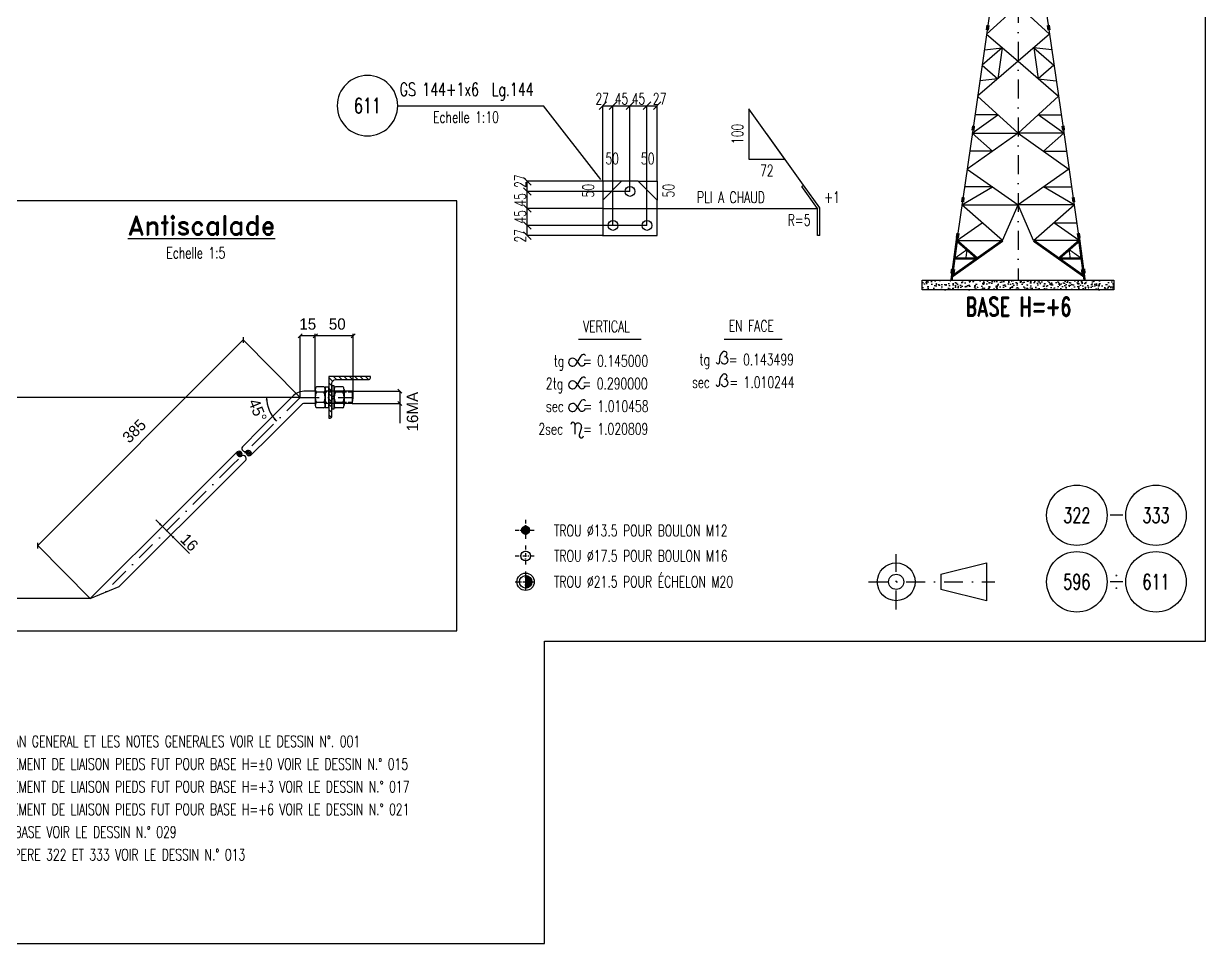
# Model space of a CAD drawing. Extents: x 45791 to 57956, y -56371 to -47761.
# Drawn here: x 53262 to 57956, y -56371 to -52719 of the extents above; entities that cross this region are included whole.
import ezdxf
from ezdxf.enums import TextEntityAlignment as Align

# ---------------------------------------------------------------- set-up
doc = ezdxf.new("R2010")
doc.units = 0
doc.header["$LTSCALE"] = 150
doc.header["$MEASUREMENT"] = 0
doc.linetypes.add('DASHDOT', pattern=[1, 0.5, -0.25, 0, -0.25])
doc.linetypes.add('DASHED', pattern=[0.75, 0.5, -0.25])
doc.layers.get('0').update_dxf_attribs({"linetype": 'CONTINUOUS'})
for name, color, linetype in [('BOLLINI_1', 7, 'CONTINUOUS'), ('FORI', 2, 'CONTINUOUS'), ('LINEA-MEDIA', 7, 'CONTINUOUS'), ('LINEA-SOTTILE', 2, 'CONTINUOUS'), ('LINEE_PIASTRA', 2, 'CONTINUOUS'), ('LINEE_PIASTRE', 2, 'CONTINUOUS'), ('LM', 7, 'CONTINUOUS'), ('LS', 7, 'CONTINUOUS'), ('MZ', 6, 'DASHDOT'), ('PIASTRE', 5, 'CONTINUOUS'), ('PIEGA', 6, 'CONTINUOUS'), ('PIEGA_C_3575_50', 2, 'CONTINUOUS'), ('SEZIONI', 2, 'CONTINUOUS')]:
    doc.layers.add(name, color=color, linetype=linetype)
doc.styles.add('PIEGATI', font='ROMANS8.shx', dxfattribs={"width": 0.7})
doc.styles.add('QUOTE', font='ROMANS8.SHX', dxfattribs={"width": 0.7})
doc.styles.add('RD', font='ROMAND8.SHX', dxfattribs={"width": 0.7})
doc.styles.add('RQL', font='ROMANS8.SHX', dxfattribs={"width": 0.7})
doc.styles.add('RS', font='ROMANS8.shx', dxfattribs={"width": 0.7})
doc.styles.get("Standard").update_dxf_attribs({"font": 'ROMANS8.SHX', "width": 0.7})
doc.styles.add('TESTO2', font='T8XT')
doc.dimstyles.new('TRATTO', dxfattribs={"dimscale": 0, "dimtxt": 45, "dimasz": 30, "dimexe": 0, "dimexo": 0, "dimgap": 5, "dimtad": 1, "dimrnd": 0.5, "dimdsep": 46, "dimtxsty": 'RS', "dimblk1": 'OBLIQUE', "dimblk2": 'OBLIQUE', "dimsah": 1, "dimcen": 0.09, "dimclrd": 2, "dimclre": 2, "dimclrt": 7, "dimadec": 0, "dimazin": 0, "dimtfac": 1, "dimtix": 1, "dimtmove": 2, "dimatfit": 3, "dimfxl": 1, "dimtolj": 1, "dimtzin": 0, "dimarcsym": 0})

# ---------------------------------------------------------------- blocks, each defined once
blk = doc.blocks.new('xxx')
blk.add_circle((0, 0), 8)
at = {"color": 3, "style": 'RQL', "width": 0.7}
blk.add_attdef('POS', text='', height=4, dxfattribs=at).set_placement((0, 0), align=Align.MIDDLE)
at = {"color": 3, "style": 'RQL', "width": 0.7, "flags": 1}
blk.add_attdef('POS1', (-0.39, -5.42), '', height=2, dxfattribs=at)
at = {"style": 'RQL', "width": 0.7, "flags": 1}
blk.add_attdef('TIPO', (-0.39, -8.66), '', height=2, dxfattribs=at)
blk = doc.blocks.new('12')
at = {"color": 0}
for p, q in [((-1, 0.06), (-0.06, 1)), ((-1, 0.01), (-0.01, 1)), ((-1, -0.03), (0.03, 1)), ((-1, -0.07), (0.07, 1)), ((0.09, -1), (-1, 0.09)), ((0.05, -1), (-1, 0.05)), ((0, -1), (-1, 0)), ((-0.99, 0.16), (-0.16, 0.99)), ((-0.99, 0.11), (-0.11, 0.99)), ((-0.99, -0.11), (0.11, 0.99)), ((-0.99, -0.15), (0.15, 0.99)), ((0.17, -0.99), (-0.99, 0.17)), ((0.13, -0.99), (-0.99, 0.13)), ((-0.98, 0.22), (-0.22, 0.98)), ((-0.98, -0.19), (0.19, 0.98)), ((0.21, -0.98), (-0.98, 0.21)), ((-0.97, -0.23), (0.23, 0.97)), ((0.24, -0.97), (-0.97, 0.24)), ((-0.96, 0.28), (-0.28, 0.96)), ((-0.96, -0.27), (0.27, 0.96)), ((0.28, -0.96), (-0.96, 0.28)), ((-0.95, -0.3), (0.3, 0.95)), ((0.31, -0.95), (-0.95, 0.31)), ((-0.94, 0.34), (-0.34, 0.94)), ((-0.94, -0.33), (0.33, 0.94)), ((0.35, -0.94), (-0.94, 0.35)), ((-0.93, -0.37), (0.37, 0.93)), ((0.38, -0.93), (-0.93, 0.38)), ((-0.92, -0.4), (0.4, 0.92)), ((-0.91, 0.42), (-0.42, 0.91)), ((0.41, -0.91), (-0.91, 0.41)), ((-0.9, -0.43), (0.43, 0.9)), ((0.44, -0.9), (-0.9, 0.44)), ((-0.89, -0.46), (0.46, 0.89)), ((0.47, -0.88), (-0.88, 0.47)), ((-0.87, -0.49), (0.49, 0.87)), ((0.5, -0.87), (-0.87, 0.5)), ((-0.86, 0.52), (-0.52, 0.86)), ((-0.86, -0.52), (0.52, 0.86)), ((0.53, -0.85), (-0.85, 0.53)), ((-0.84, -0.54), (0.54, 0.84)), ((0.55, -0.83), (-0.83, 0.55)), ((-0.82, -0.57), (0.57, 0.82)), ((0.58, -0.81), (-0.81, 0.58)), ((-0.8, -0.6), (0.6, 0.8)), ((0.61, -0.79), (-0.79, 0.61)), ((-0.78, -0.62), (0.62, 0.78)), ((0.63, -0.78), (-0.78, 0.63)), ((-0.76, -0.65), (0.65, 0.76)), ((0.66, -0.75), (-0.75, 0.66)), ((-0.74, -0.67), (0.67, 0.74)), ((0.68, -0.73), (-0.73, 0.68)), ((-0.72, -0.69), (0.69, 0.72)), ((0.7, -0.71), (-0.71, 0.7)), ((-0.7, -0.72), (0.72, 0.7)), ((0.73, -0.69), (-0.69, 0.73)), ((0.75, -0.67), (-0.67, 0.75)), ((-0.67, -0.74), (0.74, 0.67)), ((-0.65, -0.76), (0.76, 0.65)), ((0.77, -0.64), (-0.64, 0.77)), ((-0.63, -0.78), (0.78, 0.63)), ((0.79, -0.62), (-0.62, 0.79)), ((-0.6, -0.8), (0.8, 0.6)), ((0.81, -0.59), (-0.59, 0.81)), ((-0.57, -0.82), (0.82, 0.57)), ((0.83, -0.56), (-0.56, 0.83)), ((-0.55, -0.84), (0.84, 0.55)), ((0.84, -0.54), (-0.54, 0.84)), ((-0.52, -0.85), (0.85, 0.52)), ((0.86, -0.51), (-0.51, 0.86)), ((-0.49, -0.87), (0.87, 0.49)), ((0.88, -0.48), (-0.48, 0.88)), ((-0.46, -0.89), (0.89, 0.46)), ((0.89, -0.45), (-0.45, 0.89)), ((-0.43, -0.9), (0.9, 0.43)), ((0.91, -0.42), (-0.42, 0.91)), ((-0.4, -0.92), (0.92, 0.4)), ((0.92, -0.39), (-0.39, 0.92)), ((-0.37, -0.93), (0.93, 0.37)), ((0.93, -0.36), (-0.36, 0.93)), ((-0.34, -0.94), (0.94, 0.34)), ((0.95, -0.33), (-0.33, 0.95)), ((-0.3, -0.95), (0.95, 0.3)), ((0.96, -0.29), (-0.29, 0.96)), ((-0.27, -0.96), (0.96, 0.27)), ((0.97, -0.26), (-0.26, 0.97)), ((-0.23, -0.97), (0.97, 0.23)), ((0.98, -0.22), (-0.22, 0.98)), ((-0.2, -0.98), (0.98, 0.2)), ((0.98, -0.18), (-0.18, 0.98)), ((-0.16, -0.99), (0.99, 0.16)), ((0.99, -0.14), (-0.14, 0.99)), ((-0.12, -0.99), (0.99, 0.12)), ((0.99, -0.1), (-0.1, 0.99)), ((-0.08, -1), (1, 0.08)), ((1, -0.06), (-0.06, 1)), ((-0.04, -1), (1, 0.04)), ((1, -0.02), (-0.02, 1)), ((1, 0.02), (0.02, 1)), ((1, 0.07), (0.07, 1)), ((0.99, 0.12), (0.12, 0.99)), ((0.98, 0.17), (0.17, 0.98)), ((0.97, 0.23), (0.23, 0.97)), ((0.96, 0.29), (0.29, 0.96)), ((0.93, 0.36), (0.36, 0.93)), ((0.9, 0.44), (0.44, 0.9)), ((0.84, 0.55), (0.55, 0.84)), ((-0.04, -1), (-1, -0.04)), ((-0.09, -1), (-1, -0.09)), ((-0.14, -0.99), (-0.99, -0.14)), ((-0.2, -0.98), (-0.98, -0.2)), ((-0.25, -0.97), (-0.97, -0.25)), ((-0.32, -0.95), (-0.95, -0.32)), ((-0.39, -0.92), (-0.92, -0.39)), ((-0.48, -0.88), (-0.88, -0.48)), ((-0.6, -0.8), (-0.8, -0.6)), ((0.01, -1), (1, -0.01)), ((0.05, -1), (1, -0.05)), ((0.1, -0.99), (0.99, -0.1)), ((0.15, -0.99), (0.99, -0.15)), ((0.21, -0.98), (0.98, -0.21)), ((0.27, -0.96), (0.96, -0.27)), ((0.33, -0.94), (0.94, -0.33)), ((0.41, -0.91), (0.91, -0.41)), ((0.5, -0.87), (0.87, -0.5)), ((0.66, -0.75), (0.75, -0.66))]:
    blk.add_line(p, q, dxfattribs=at)
blk.add_circle((0, 0), 1)
blk = doc.blocks.new('16')
blk.add_circle((0, 0), 1)
blk = doc.blocks.new('20')
at = {"color": 0}
for p, q in [((0, 0.98), (0.02, 1)), ((0, 0.94), (0.06, 1)), ((1, -0.01), (0, 0.99)), ((0, 0.89), (0.1, 0.99)), ((0, 0.85), (0.14, 0.99)), ((0, 0.8), (0.18, 0.98)), ((0, 0.76), (0.22, 0.98)), ((0, 0.71), (0.25, 0.97)), ((0, 0.67), (0.29, 0.96)), ((1, -0.05), (0, 0.95)), ((0, 0.62), (0.32, 0.95)), ((0, 0.58), (0.36, 0.93)), ((0, 0.53), (0.39, 0.92)), ((0, 0.49), (0.42, 0.91)), ((1, -0.09), (0, 0.9)), ((0, 0.44), (0.45, 0.89)), ((0, 0.4), (0.48, 0.88)), ((0.99, -0.13), (0, 0.86)), ((0, 0.35), (0.51, 0.86)), ((0, 0.31), (0.54, 0.84)), ((0, 0.26), (0.56, 0.83)), ((0.99, -0.17), (0, 0.81)), ((0, 0.22), (0.59, 0.81)), ((0, 0.17), (0.61, 0.79)), ((0.98, -0.21), (0, 0.77)), ((0, 0.13), (0.64, 0.77)), ((0, 0.08), (0.66, 0.75)), ((0, 0.04), (0.69, 0.73)), ((0.97, -0.25), (0, 0.72)), ((0, -0.01), (0.71, 0.7)), ((0.96, -0.28), (0, 0.68)), ((0, -0.05), (0.73, 0.68)), ((0, -0.1), (0.75, 0.66)), ((0.95, -0.32), (0, 0.63)), ((0, -0.14), (0.77, 0.63)), ((0, -0.19), (0.79, 0.61)), ((0.94, -0.35), (0, 0.59)), ((0, -0.23), (0.81, 0.58)), ((0, -0.28), (0.83, 0.56)), ((0.92, -0.38), (0, 0.54)), ((0, -0.32), (0.85, 0.53)), ((0.91, -0.41), (0, 0.5)), ((0, -0.36), (0.87, 0.5)), ((0, -0.41), (0.88, 0.47)), ((0.9, -0.44), (0, 0.45)), ((0, -0.45), (0.9, 0.44)), ((0.88, -0.47), (0, 0.41)), ((0, -0.5), (0.91, 0.41)), ((0, -0.54), (0.92, 0.38)), ((0.87, -0.5), (0, 0.36)), ((0, -0.59), (0.94, 0.35)), ((0.85, -0.53), (0, 0.32)), ((0, -0.63), (0.95, 0.31)), ((0, -0.68), (0.96, 0.28)), ((0.83, -0.56), (0, 0.27)), ((0, -0.72), (0.97, 0.25)), ((0.81, -0.58), (0, 0.23)), ((0, -0.77), (0.98, 0.21)), ((0.79, -0.61), (0, 0.18)), ((0, -0.81), (0.99, 0.17)), ((0.77, -0.63), (0, 0.14)), ((0, -0.86), (0.99, 0.13)), ((0.75, -0.66), (0, 0.09)), ((0, -0.9), (1, 0.09)), ((0.73, -0.68), (0, 0.05)), ((0, -0.95), (1, 0.05)), ((0.71, -0.7), (0, 0.01)), ((0, -0.99), (1, 0.01)), ((1, 0.04), (0.04, 1)), ((1, 0.09), (0.09, 1)), ((0.99, 0.14), (0.14, 0.99)), ((0.98, 0.19), (0.19, 0.98)), ((0.97, 0.25), (0.25, 0.97)), ((0.95, 0.31), (0.31, 0.95)), ((0.92, 0.38), (0.38, 0.92)), ((0.88, 0.47), (0.47, 0.88)), ((0.81, 0.59), (0.59, 0.81)), ((0.69, -0.73), (0, -0.04)), ((0.66, -0.75), (0, -0.08)), ((0.64, -0.77), (0, -0.13)), ((0.61, -0.79), (0, -0.17)), ((0.59, -0.81), (0, -0.22)), ((0.56, -0.83), (0, -0.26)), ((0.54, -0.84), (0, -0.31)), ((0.51, -0.86), (0, -0.35)), ((0.48, -0.88), (0, -0.4)), ((0.45, -0.89), (0, -0.44)), ((0.42, -0.91), (0, -0.49)), ((0.39, -0.92), (0, -0.53)), ((0.36, -0.93), (0, -0.58)), ((0.32, -0.95), (0, -0.62)), ((0.29, -0.96), (0, -0.67)), ((0.25, -0.97), (0, -0.71)), ((0.22, -0.98), (0, -0.76)), ((0.18, -0.98), (0, -0.8)), ((0.14, -0.99), (0, -0.85)), ((0.1, -0.99), (0, -0.89)), ((0.04, -1), (1, -0.04)), ((0.09, -1), (1, -0.09)), ((0.14, -0.99), (0.99, -0.14)), ((0.19, -0.98), (0.98, -0.19)), ((0.25, -0.97), (0.97, -0.25)), ((0.31, -0.95), (0.95, -0.31)), ((0.38, -0.92), (0.92, -0.38)), ((0.47, -0.88), (0.88, -0.47)), ((0.59, -0.81), (0.81, -0.59))]:
    blk.add_line(p, q, dxfattribs=at)
blk.add_line((0, 1), (0, -1))
blk.add_circle((0, 0), 1)
blk = doc.blocks.new('MRKR_98')
blk.add_point((0, 0))
at = {"color": 7, "style": 'QUOTE', "width": 0.5, "flags": 1}
for tag, p in [('TI', (3.7, 6.8)), ('NFORI', (3.7, 5.3)), ('AUX2', (3.7, 4.9)), ('FAM', (3.7, 4.5)), ('AUX1', (3.7, 4.2)), ('COMMESSA', (3.7, 3.8)), ('SPESSORE', (3.7, 2.5)), ('SV', (3.7, 1.8)), ('QUA', (3.7, 1.1)), ('DI_S', (3.7, 6.4)), ('D_S', (3.7, 6)), ('E_S', (3.7, 5.7)), ('MD', (3.7, 3.5)), ('MP', (3.7, 3.2)), ('LARGHEZZA', (3.7, 2.8)), ('NP', (3.7, 2.1)), ('PESO', (3.7, 1.4)), ('LUN', (3.7, 0.8)), ('PROF', (3.7, 0.4)), ('POS', (3.7, 0.1))]:
    blk.add_attdef(tag, p, '', height=0.2, dxfattribs=at)
at = {"color": 7, "flags": 1}
for tag, p in [('LAV1', (5.3, 6.9)), ('LAV2', (5.3, 6.5)), ('LAV3', (5.3, 6.2)), ('LAV4', (5.3, 5.9)), ('LAV5', (5.3, 5.5)), ('LAV6', (5.3, 5.2)), ('LAV7', (5.3, 4.9)), ('LAV8', (5.3, 4.5)), ('LAV9', (5.3, 4.2)), ('LAV10', (5.3, 3.9))]:
    blk.add_attdef(tag, p, '', height=0.2, dxfattribs=at)
blk = doc.blocks.new('LPIEGA')
at = {"color": 0, "linetype": 'ByBlock'}
blk.add_line((0, 0), (1, 0), dxfattribs=at)
at = {"color": 0}
for tag, p in [('VUOTO3', (1, 13)), ('VUOTO2', (1, 11)), ('VUOTO1', (1, 9))]:
    blk.add_attdef(tag, p, '', height=1, dxfattribs=at)
at = {"color": 0, "flags": 1}
for tag, p in [('ANG_PIE', (1, 7)), ('INC_PIE', (1, 5)), ('CF', (1, 3)), ('RAGGIO', (1, 1))]:
    blk.add_attdef(tag, p, '', height=1, dxfattribs=at)
blk = doc.blocks.new('_OBLIQUE')
at = {"color": 0, "linetype": 'ByBlock'}
blk.add_line((-0.5, -0.5), (0.5, 0.5), dxfattribs=at)
blk = doc.blocks.new('*D112')
at = {"layer": 'LS', "color": 2, "lineweight": -2, "transparency": 16777216}
for p, q in [((55738.1, -53520.4), (55262.6, -53520.4)), ((55262.6, -53560.9), (55262.6, -53520.4)), ((55562.6, -53560.9), (55262.6, -53560.9))]:
    blk.add_line(p, q, dxfattribs=at)
at = {"layer": 'LS', "color": 2, "lineweight": -2, "transparency": 16777216, "xscale": 30, "yscale": 30, "zscale": 30}
for p, rotation in [((55262.6, -53520.4), 90), ((55262.6, -53560.9), 270)]:
    blk.add_blockref('_OBLIQUE', p, dxfattribs=dict(at, rotation=rotation))
at = {"layer": 'LS', "color": 7, "transparency": 16777216, "insert": (55235.1, -53561.8), "char_height": 45, "attachment_point": 5, "rotation": 90, "style": 'RS'}
blk.add_mtext('\\A1;27', dxfattribs=at)
blk = doc.blocks.new('*D111')
at = {"layer": 'LS', "color": 2, "lineweight": -2, "transparency": 16777216}
for p, q in [((55562.6, -53452.9), (55262.6, -53452.9)), ((55262.6, -53520.4), (55262.6, -53452.9)), ((55738.1, -53520.4), (55262.6, -53520.4))]:
    blk.add_line(p, q, dxfattribs=at)
at = {"layer": 'LS', "color": 2, "lineweight": -2, "transparency": 16777216, "xscale": 30, "yscale": 30, "zscale": 30}
for p, rotation in [((55262.6, -53452.9), 90), ((55262.6, -53520.4), 270)]:
    blk.add_blockref('_OBLIQUE', p, dxfattribs=dict(at, rotation=rotation))
at = {"layer": 'LS', "color": 7, "transparency": 16777216, "insert": (55235.1, -53486.6), "char_height": 45, "attachment_point": 5, "rotation": 90, "style": 'RS'}
blk.add_mtext('\\A1;45', dxfattribs=at)
blk = doc.blocks.new('*D110')
at = {"layer": 'LS', "color": 2, "lineweight": -2, "transparency": 16777216}
for p, q in [((55670.6, -53385.4), (55262.6, -53385.4)), ((55262.6, -53452.9), (55262.6, -53385.4)), ((55562.6, -53452.9), (55262.6, -53452.9))]:
    blk.add_line(p, q, dxfattribs=at)
at = {"layer": 'LS', "color": 2, "lineweight": -2, "transparency": 16777216, "xscale": 30, "yscale": 30, "zscale": 30}
for p, rotation in [((55262.6, -53385.4), 90), ((55262.6, -53452.9), 270)]:
    blk.add_blockref('_OBLIQUE', p, dxfattribs=dict(at, rotation=rotation))
at = {"layer": 'LS', "color": 7, "transparency": 16777216, "insert": (55235.1, -53419.1), "char_height": 45, "attachment_point": 5, "rotation": 90, "style": 'RS'}
blk.add_mtext('\\A1;45', dxfattribs=at)
blk = doc.blocks.new('*D109')
at = {"layer": 'LS', "color": 2, "lineweight": -2, "transparency": 16777216}
for p, q in [((55562.6, -53344.9), (55262.6, -53344.9)), ((55262.6, -53385.4), (55262.6, -53344.9)), ((55670.6, -53385.4), (55262.6, -53385.4))]:
    blk.add_line(p, q, dxfattribs=at)
at = {"layer": 'LS', "color": 2, "lineweight": -2, "transparency": 16777216, "xscale": 30, "yscale": 30, "zscale": 30}
for p, rotation in [((55262.6, -53344.9), 90), ((55262.6, -53385.4), 270)]:
    blk.add_blockref('_OBLIQUE', p, dxfattribs=dict(at, rotation=rotation))
at = {"layer": 'LS', "color": 7, "transparency": 16777216, "insert": (55235.1, -53344.6), "char_height": 45, "attachment_point": 5, "rotation": 90, "style": 'RS'}
blk.add_mtext('\\A1;27', dxfattribs=at)
blk = doc.blocks.new('*D108')
at = {"layer": 'LS', "color": 2, "lineweight": -2, "transparency": 16777216}
for p, q in [((55562.6, -53344.9), (55562.6, -53044.9)), ((55562.6, -53044.9), (55603.1, -53044.9)), ((55603.1, -53520.4), (55603.1, -53044.9))]:
    blk.add_line(p, q, dxfattribs=at)
at = {"layer": 'LS', "color": 2, "lineweight": -2, "transparency": 16777216, "xscale": 30, "yscale": 30, "zscale": 30, "rotation": 180}
blk.add_blockref('_OBLIQUE', (55562.6, -53044.9), dxfattribs=at)
at = {"layer": 'LS', "color": 2, "lineweight": -2, "transparency": 16777216, "xscale": 30, "yscale": 30, "zscale": 30}
blk.add_blockref('_OBLIQUE', (55603.1, -53044.9), dxfattribs=at)
at = {"layer": 'LS', "color": 7, "transparency": 16777216, "insert": (55560.2, -53017.4), "char_height": 45, "attachment_point": 5, "style": 'RS'}
blk.add_mtext('\\A1;27', dxfattribs=at)
blk = doc.blocks.new('*D107')
at = {"layer": 'LS', "color": 2, "lineweight": -2, "transparency": 16777216}
for p, q in [((55603.1, -53520.4), (55603.1, -53044.9)), ((55603.1, -53044.9), (55670.6, -53044.9)), ((55670.6, -53385.4), (55670.6, -53044.9))]:
    blk.add_line(p, q, dxfattribs=at)
at = {"layer": 'LS', "color": 2, "lineweight": -2, "transparency": 16777216, "xscale": 30, "yscale": 30, "zscale": 30, "rotation": 180}
blk.add_blockref('_OBLIQUE', (55603.1, -53044.9), dxfattribs=at)
at = {"layer": 'LS', "color": 2, "lineweight": -2, "transparency": 16777216, "xscale": 30, "yscale": 30, "zscale": 30}
blk.add_blockref('_OBLIQUE', (55670.6, -53044.9), dxfattribs=at)
at = {"layer": 'LS', "color": 7, "transparency": 16777216, "insert": (55636.8, -53017.4), "char_height": 45, "attachment_point": 5, "style": 'RS'}
blk.add_mtext('\\A1;45', dxfattribs=at)
blk = doc.blocks.new('*D106')
at = {"layer": 'LS', "color": 2, "lineweight": -2, "transparency": 16777216}
for p, q in [((55670.6, -53385.4), (55670.6, -53044.9)), ((55670.6, -53044.9), (55738.1, -53044.9)), ((55738.1, -53520.4), (55738.1, -53044.9))]:
    blk.add_line(p, q, dxfattribs=at)
at = {"layer": 'LS', "color": 2, "lineweight": -2, "transparency": 16777216, "xscale": 30, "yscale": 30, "zscale": 30, "rotation": 180}
blk.add_blockref('_OBLIQUE', (55670.6, -53044.9), dxfattribs=at)
at = {"layer": 'LS', "color": 2, "lineweight": -2, "transparency": 16777216, "xscale": 30, "yscale": 30, "zscale": 30}
blk.add_blockref('_OBLIQUE', (55738.1, -53044.9), dxfattribs=at)
at = {"layer": 'LS', "color": 7, "transparency": 16777216, "insert": (55704.3, -53017.4), "char_height": 45, "attachment_point": 5, "style": 'RS'}
blk.add_mtext('\\A1;45', dxfattribs=at)
blk = doc.blocks.new('*D105')
at = {"layer": 'LS', "color": 2, "lineweight": -2, "transparency": 16777216}
for p, q in [((55738.1, -53520.4), (55738.1, -53044.9)), ((55738.1, -53044.9), (55778.6, -53044.9)), ((55778.6, -53344.9), (55778.6, -53044.9))]:
    blk.add_line(p, q, dxfattribs=at)
at = {"layer": 'LS', "color": 2, "lineweight": -2, "transparency": 16777216, "xscale": 30, "yscale": 30, "zscale": 30, "rotation": 180}
blk.add_blockref('_OBLIQUE', (55738.1, -53044.9), dxfattribs=at)
at = {"layer": 'LS', "color": 2, "lineweight": -2, "transparency": 16777216, "xscale": 30, "yscale": 30, "zscale": 30}
blk.add_blockref('_OBLIQUE', (55778.6, -53044.9), dxfattribs=at)
at = {"layer": 'LS', "color": 7, "transparency": 16777216, "insert": (55788.5, -53017.4), "char_height": 45, "attachment_point": 5, "style": 'RS'}
blk.add_mtext('\\A1;27', dxfattribs=at)
blk = doc.blocks.new('*X16')
at = {"color": 0}
for p, q in [((26073.12, 12653.59), (26073.12, 12654.79)), ((26073.75, 12654.69), (26073.75, 12655.52)), ((26073.75, 12654.38), (26073.75, 12654.38)), ((26073.75, 12652.5), (26073.75, 12654.06)), ((26074.38, 12655.78), (26074.38, 12655.89)), ((26074.38, 12655.47), (26074.38, 12655.47)), ((26074.38, 12653.59), (26074.38, 12655.16)), ((26075, 12654.69), (26075, 12656.06)), ((26075, 12654.38), (26075, 12654.38)), ((26075, 12652.5), (26075, 12654.06)), ((26075.62, 12655.78), (26075.62, 12656.07)), ((26075.62, 12655.47), (26075.62, 12655.47)), ((26075.62, 12653.59), (26075.62, 12655.16)), ((26076.25, 12654.69), (26076.25, 12655.92)), ((26076.25, 12654.38), (26076.25, 12654.38)), ((26076.25, 12652.5), (26076.25, 12654.06)), ((26076.88, 12653.59), (26076.88, 12655.16)), ((26073.12, 12653.28), (26073.12, 12653.28)), ((26073.12, 12652.24), (26073.12, 12652.97)), ((26073.75, 12652.19), (26073.75, 12652.19)), ((26073.75, 12645.94), (26073.75, 12646.98)), ((26073.75, 12645.63), (26073.75, 12645.63)), ((26073.75, 12644.58), (26073.75, 12645.31)), ((26074.38, 12653.28), (26074.38, 12653.28)), ((26074.38, 12651.76), (26074.38, 12652.97)), ((26074.38, 12647.03), (26074.38, 12647.75)), ((26074.38, 12646.72), (26074.38, 12646.72)), ((26074.38, 12644.84), (26074.38, 12646.41)), ((26074.38, 12644.53), (26074.38, 12644.53)), ((26074.38, 12644.16), (26074.38, 12644.22)), ((26075, 12652.19), (26075, 12652.19)), ((26075, 12651.79), (26075, 12651.88)), ((26075, 12648.13), (26075, 12648.14)), ((26075, 12647.81), (26075, 12647.81)), ((26075, 12645.94), (26075, 12647.5)), ((26075, 12645.63), (26075, 12645.63)), ((26075, 12644.02), (26075, 12645.31)), ((26075.62, 12653.28), (26075.62, 12653.28)), ((26075.62, 12651.99), (26075.62, 12652.97)), ((26075.62, 12647.03), (26075.62, 12648.31)), ((26075.62, 12646.72), (26075.62, 12646.72)), ((26075.62, 12644.84), (26075.62, 12646.41)), ((26075.62, 12644.53), (26075.62, 12644.53)), ((26075.62, 12644.05), (26075.62, 12644.22)), ((26076.25, 12648.13), (26076.25, 12648.33)), ((26076.25, 12647.81), (26076.25, 12647.81)), ((26076.25, 12645.94), (26076.25, 12647.5)), ((26076.25, 12645.63), (26076.25, 12645.63)), ((26076.25, 12644.23), (26076.25, 12645.31)), ((26076.88, 12653.28), (26076.88, 12653.28)), ((26076.88, 12647.03), (26076.88, 12648.19)), ((26076.88, 12646.72), (26076.88, 12646.72)), ((26076.88, 12644.84), (26076.88, 12646.41)), ((26077.5, 12645.94), (26077.5, 12647.5)), ((26077.5, 12645.63), (26077.5, 12645.63))]:
    blk.add_line(p, q, dxfattribs=at)
blk = doc.blocks.new('*D113')
at = {"layer": 'LS', "color": 2, "lineweight": -2, "transparency": 16777216}
for p, q in [((54215.6, -54203.1), (53149, -54203.1)), ((53149, -54203.1), (53149, -55001.8)), ((53526.3, -55001.8), (53149, -55001.8))]:
    blk.add_line(p, q, dxfattribs=at)
at = {"layer": 'LS', "color": 2, "lineweight": -2, "transparency": 16777216, "xscale": 30, "yscale": 30, "zscale": 30}
for p, rotation in [((53149, -54203.1), 90), ((53149, -55001.8), 270)]:
    blk.add_blockref('_OBLIQUE', p, dxfattribs=dict(at, rotation=rotation))
at = {"layer": 'LS', "color": 7, "transparency": 16777216, "insert": (53121.5, -54602.4), "char_height": 45, "attachment_point": 5, "rotation": 90, "style": 'RS'}
blk.add_mtext('\\A1;272', dxfattribs=at)

msp = doc.modelspace()

# ---------------------------------------------------------------- hatches: boundary and pattern name
at = {"layer": 'LS'}
h = msp.add_hatch(dxfattribs=at)
h.set_pattern_fill('AR-CONC', color=3, scale=5.332579, style=0)
h.set_pattern_definition([(50, (40194.193, -57108.488), (38.248466, -3.34631), [3.999434, -43.99378]), (355, (40194.193, -57108.488), (-7.399025, 40.11124), [3.19955, -35.19502]), (100.4514, (40197.38, -57108.767), (30.84947, 36.76491), [3.399, -37.38896]), (46.1842, (40194.193, -57097.823), (56.91147, -8.82643), [5.99915, -65.99067]), (96.6356, (40198.936, -57098.56), (49.84163, 51.9456), [5.0985, -56.08343]), (351.1842, (40194.19, -57097.82), (49.84159, 51.94564), [4.79932, -52.79253]), (21, (40199.525, -57100.49), (31.83054, -21.46997), [3.999434, -43.99378]), (326, (40199.525, -57100.49), (12.97498, 38.6692), [3.19955, -35.19502]), (71.4514, (40202.178, -57102.28), (44.80554, 17.19919), [3.399, -37.38896]), (37.5, (40194.193, -57108.488), (0.648434, 17.751828), [0, -34.768416, 0, -35.72828, 0, -35.328336]), (7.5, (40194.193, -57108.488), (14.028391, 21.032316), [0, -20.370452, 0, -33.968529, 0, -13.464762]), (327.5, (40182.301, -57108.488), (28.466504, -1.202756), [0, -13.331448, 0, -41.594117, 0, -55.192194]), (317.5, (40176.969, -57108.488), (31.098864, 5.338177), [0, -17.330882, 0, -27.62276, 0, -39.194456])])
h.paths.add_polyline_path([(56831.313, -53737.091), (56831.313, -53775.96), (57592.828, -53775.96), (57592.828, -53737.091)])
h = msp.add_hatch(dxfattribs=at)
h.set_pattern_fill('_U', color=6, scale=15, angle=-45, style=0, pattern_type=0)
h.set_pattern_definition([(315, (38540.397, -20582.594), (10.606602, 10.606602), [])])
edge = h.paths.add_edge_path()
edge.add_line((54474.85, -54120.561), (54474.85, -54285.561))
edge.add_line((54474.85, -54285.561), (54479.35, -54285.561))
edge.add_arc((54479.35, -54278.061), 7.5, -90, 0)
edge.add_line((54486.85, -54278.061), (54486.85, -54147.561))
edge.add_arc((54501.85, -54147.561), 15, 90, 180, ccw=False)
edge.add_line((54501.85, -54132.561), (54632.35, -54132.561))
edge.add_arc((54632.35, -54125.061), 7.5, -90, 0)
edge.add_line((54639.85, -54125.061), (54639.85, -54120.561))
edge.add_line((54639.85, -54120.561), (54474.85, -54120.561))

# ---------------------------------------------------------------- linework, layer by layer
at = {"color": 6, "ltscale": 0.01}
for p, q in [((57157.561, -52272.431), (57033.284, -53133.402)), ((57266.581, -52272.431), (57390.858, -53133.402)), ((57087.073, -52760.759), (57212.071, -52647.542)), ((57337.068, -52760.759), (57212.071, -52647.542)), ((57088.483, -52725.364), (57085.9, -52743.262)), ((57095.99, -52726.447), (57093.406, -52744.346)), ((57328.152, -52726.447), (57330.735, -52744.346)), ((57335.658, -52725.364), (57338.241, -52743.262)), ((57087.073, -52760.759), (57212.071, -52868.645)), ((57337.068, -52760.759), (57212.071, -52868.645)), ((57149.572, -52814.702), (57069.284, -52883.999)), ((57078.178, -52822.379), (57149.572, -52814.702)), ((57149.572, -52814.702), (57131.783, -52937.942)), ((57345.963, -52822.379), (57274.569, -52814.702)), ((57274.569, -52814.702), (57354.858, -52883.999)), ((57274.569, -52814.702), (57292.359, -52937.942)), ((57212.071, -52868.645), (57051.494, -53007.239)), ((57069.284, -52883.999), (57131.783, -52937.942)), ((57212.071, -52868.645), (57372.647, -53007.239)), ((57354.858, -52883.999), (57292.359, -52937.942)), ((57131.783, -52937.942), (57060.389, -52945.619)), ((57292.359, -52937.942), (57363.752, -52945.619)), ((57051.494, -53007.239), (57212.071, -53154.071)), ((57372.647, -53007.239), (57212.071, -53154.071)), ((57030.3, -53154.071), (57131.783, -53080.655)), ((57131.783, -53080.655), (57040.897, -53080.655)), ((57393.841, -53154.071), (57292.359, -53080.655)), ((57292.359, -53080.655), (57383.244, -53080.655)), ((57030.877, -53124.453), (57028.293, -53142.351)), ((57030.877, -53124.453), (57028.293, -53142.351)), ((57030.877, -53124.453), (57028.293, -53142.351)), ((57038.383, -53125.536), (57035.799, -53143.434)), ((57038.383, -53125.536), (57035.799, -53143.434)), ((57038.383, -53125.536), (57035.799, -53143.434)), ((57385.758, -53125.536), (57388.342, -53143.434)), ((57385.758, -53125.536), (57388.342, -53143.434)), ((57385.758, -53125.536), (57388.342, -53143.434)), ((57390.858, -53133.402), (57452.412, -53559.839)), ((57393.264, -53124.453), (57395.848, -53142.351)), ((57393.264, -53124.453), (57395.848, -53142.351)), ((57393.264, -53124.453), (57395.848, -53142.351)), ((57212.071, -53154.071), (57009.774, -53296.271)), ((57030.3, -53154.071), (57212.071, -53154.071)), ((57030.3, -53154.071), (57110.922, -53225.171)), ((57030.3, -53154.071), (57212.071, -53154.071)), ((57030.3, -53154.071), (57212.071, -53154.071)), ((57393.841, -53154.071), (57212.071, -53154.071)), ((57212.071, -53154.071), (57414.367, -53296.271)), ((57393.841, -53154.071), (57212.071, -53154.071)), ((57393.841, -53154.071), (57212.071, -53154.071)), ((57393.841, -53154.071), (57313.219, -53225.171)), ((57110.922, -53225.171), (57020.037, -53225.171)), ((57313.219, -53225.171), (57404.104, -53225.171)), ((57009.774, -53296.271), (57212.071, -53438.471)), ((57414.367, -53296.271), (57212.071, -53438.471)), ((56989.248, -53438.471), (57110.922, -53367.371)), ((57110.922, -53367.371), (56999.511, -53367.371)), ((57434.893, -53438.471), (57313.219, -53367.371)), ((57313.219, -53367.371), (57424.63, -53367.371)), ((56989.848, -53408.69), (56987.265, -53426.588)), ((56997.355, -53409.774), (56994.771, -53427.672)), ((57426.786, -53409.774), (57429.37, -53427.672)), ((57434.293, -53408.69), (57436.876, -53426.588)), ((57150.493, -53580.671), (56989.248, -53438.471)), ((56989.248, -53438.471), (57212.071, -53438.471)), ((57150.493, -53580.671), (57212.071, -53438.471)), ((57434.893, -53438.471), (57212.071, -53438.471)), ((57273.648, -53580.671), (57212.071, -53438.471)), ((57273.648, -53580.671), (57434.893, -53438.471)), ((56968.722, -53580.671), (57069.871, -53509.571)), ((56968.722, -53580.671), (57069.871, -53509.571)), ((57455.419, -53580.671), (57354.271, -53509.571)), ((57354.271, -53509.571), (57445.156, -53509.571)), ((57455.419, -53580.671), (57354.271, -53509.571)), ((57354.271, -53509.571), (57445.156, -53509.571)), ((56969.323, -53550.89), (56966.739, -53568.788)), ((56976.829, -53551.974), (56974.245, -53569.872)), ((57447.312, -53551.974), (57449.896, -53569.872)), ((57454.819, -53550.89), (57457.402, -53568.788)), ((56968.722, -53580.671), (57150.493, -53580.671)), ((57455.419, -53580.671), (57273.648, -53580.671))]:
    msp.add_line(p, q, dxfattribs=at)
at = {"color": 2, "linetype": 'DASHED'}
for p, q in [((55637.567, -53344.899), (55562.567, -53344.899)), ((55562.567, -53344.899), (55562.567, -53419.899)), ((55703.567, -53344.899), (55778.567, -53344.899)), ((55778.567, -53344.899), (55778.567, -53419.899))]:
    msp.add_line(p, q, dxfattribs=at)
at = {"color": 2, "linetype": 'ByBlock'}
for p, q in [((54352.85, -53966.69), (54368.85, -53950.69)), ((54420.85, -53958.69), (54360.85, -53958.69)), ((54412.85, -53966.69), (54428.85, -53950.69)), ((54412.85, -53966.69), (54428.85, -53950.69)), ((54420.85, -54179.061), (54420.85, -53950.69)), ((54420.85, -54179.061), (54420.85, -53950.69)), ((54570.85, -53958.69), (54420.85, -53958.69)), ((54562.85, -53966.69), (54578.85, -53950.69)), ((54562.85, -53966.69), (54578.85, -53950.69)), ((54570.85, -54203.061), (54570.85, -53950.69)), ((54570.85, -54203.061), (54570.85, -53950.69)), ((54567.1, -54179.061), (54755.986, -54179.061)), ((54567.1, -54227.061), (54755.986, -54227.061)), ((53317.518, -54781.019), (53317.518, -54803.646))]:
    msp.add_line(p, q, dxfattribs=at)
at = {"color": 0}
for p, q in [((56906.005, -54905.642), (57086.333, -54860.642)), ((57086.333, -54860.642), (57086.333, -55010.642)), ((56906.005, -54905.642), (56906.005, -54965.642)), ((57086.333, -55010.642), (56906.005, -54965.642))]:
    msp.add_line(p, q, dxfattribs=at)
at = {"color": 6, "ltscale": 0.01}
msp.add_lwpolyline([(57033.284, -53133.402), (56971.729, -53559.839)], dxfattribs=at)
at = {"color": 0}
for radius in [75, 30]:
    msp.add_circle((56728.051, -54935.642), radius, dxfattribs=at)
at = {"layer": 'LINEA-MEDIA'}
for p, q in [((55466.143, -53972.409), (55714.782, -53972.409)), ((56044.676, -53972.409), (56274.898, -53972.409)), ((55455.394, -54053.869), (55470.285, -54073.566)), ((55456.384, -54071.424), (55476.382, -54037.653)), ((54455.05, -54161.061), (54425.65, -54161.061)), ((54530.05, -54161.061), (54500.65, -54161.061)), ((55455.394, -54143.999), (55470.285, -54163.696)), ((55456.384, -54161.554), (55476.382, -54127.782)), ((54330.07, -54199.899), (54204.337, -54325.632)), ((54420.85, -54179.061), (54374.737, -54179.061)), ((54420.85, -54171.561), (54420.85, -54234.561)), ((54420.85, -54179.061), (54420.85, -54227.061)), ((54420.85, -54179.061), (54420.85, -54227.061)), ((54455.05, -54182.061), (54425.65, -54182.061)), ((54459.85, -54171.561), (54459.85, -54234.561)), ((54533.448, -54179.061), (54459.85, -54179.061)), ((54495.85, -54171.561), (54495.85, -54234.561)), ((54530.05, -54182.061), (54500.65, -54182.061)), ((54534.85, -54171.561), (54534.85, -54234.561)), ((54566.85, -54179.061), (54534.85, -54179.061)), ((54566.85, -54179.061), (54566.85, -54227.061)), ((54364.012, -54233.84), (54238.278, -54359.573)), ((54420.85, -54227.061), (54377.277, -54227.061)), ((54455.05, -54224.061), (54425.65, -54224.061)), ((54455.05, -54245.061), (54425.65, -54245.061)), ((54533.448, -54227.061), (54459.85, -54227.061)), ((54530.05, -54224.061), (54500.65, -54224.061)), ((54530.05, -54245.061), (54500.65, -54245.061)), ((54566.85, -54227.061), (54534.85, -54227.061)), ((55455.394, -54233.753), (55470.285, -54253.449)), ((55456.384, -54251.307), (55476.382, -54217.536)), ((54204.337, -54325.632), (54130.946, -54399.023)), ((55451.231, -54309.805), (55451.231, -54349.172)), ((55477.629, -54322.756), (55468.58, -54351.818)), ((54238.278, -54359.573), (54164.887, -54432.965)), ((54110.783, -54419.186), (53875.215, -54654.755)), ((54110.681, -54487.17), (53642.149, -54953.754)), ((54144.724, -54453.128), (54110.681, -54487.17)), ((53875.215, -54654.755), (53526.267, -55001.754)), ((53526.267, -55001.754), (53642.149, -54953.754))]:
    msp.add_line(p, q, dxfattribs=at)
for centre, radius, start, end in [((56064.644, -54052.429), 38.997, 132.141042, 193.778634), ((56045.832, -54030.826), 10.37, 270, 135.157666), ((55442.808, -54063.385), 15.779, 37.08899, 329.368163), ((55480.408, -54065.914), 12.69, 217.08899, 345.851113), ((55485.511, -54043.058), 10.609, 36.935571, 149.368163), ((56020.185, -54062.907), 6.691, 179.906205, 10.244605), ((56045.832, -54055.715), 14.518, 200.722607, 90), ((56064.644, -54142.12), 38.997, 132.141042, 193.778634), ((56045.832, -54120.517), 10.37, 270, 135.157666), ((54434.734, -54171.561), 13.884, 130.865657, 229.134343), ((54445.966, -54171.561), 13.884, 310.865657, 49.134343), ((54509.734, -54171.561), 13.884, 130.865657, 229.134343), ((54520.966, -54171.561), 13.884, 310.865657, 49.134343), ((55442.808, -54153.514), 15.779, 37.08899, 329.368163), ((55480.408, -54156.043), 12.69, 217.08899, 345.851113), ((55485.511, -54133.187), 10.609, 36.935571, 149.368163), ((56020.185, -54152.598), 6.691, 179.906205, 10.244605), ((56045.832, -54145.406), 14.518, 200.722607, 90), ((54380.982, -54250.811), 72, 94.776031, 135), ((54469.187, -54203.061), 48.338, 154.249997, 205.750003), ((54411.512, -54203.061), 48.338, 334.249997, 25.750003), ((54544.187, -54203.061), 48.338, 154.249997, 205.750003), ((54486.512, -54203.061), 48.338, 334.249997, 25.750003), ((54496.85, -54203.061), 74, 341.075356, 18.924644), ((55485.511, -54222.941), 10.609, 36.935571, 149.368163), ((54380.982, -54250.811), 24, 98.277129, 135), ((54434.734, -54234.561), 13.884, 130.865657, 229.134343), ((54445.966, -54234.561), 13.884, 310.865657, 49.134343), ((54509.734, -54234.561), 13.884, 130.865657, 229.134343), ((54520.966, -54234.561), 13.884, 310.865657, 49.134343), ((55442.808, -54243.268), 15.779, 37.08899, 329.368163), ((55480.408, -54245.797), 12.69, 217.08899, 345.851113), ((55443.676, -54309.25), 7.555, 355.786368, 189.399767), ((55464.666, -54318.72), 13.577, 342.70498, 171.681716), ((55477.4, -54354.565), 9.238, 162.70498, 355.007087), ((54141.34, -54405.6), 12.3, 147.680383, 302.319617), ((54121.177, -54425.763), 12.3, 147.680383, 302.319617), ((54117.359, -54429.581), 12.3, 327.680383, 122.319617), ((54134.329, -54446.551), 12.3, 327.680383, 122.319617), ((54158.311, -54422.57), 12.3, 147.680383, 302.319617), ((54154.493, -54426.388), 12.3, 327.680383, 122.319617)]:
    msp.add_arc(centre, radius, start, end, dxfattribs=at)
at = {"layer": 'LINEA-SOTTILE', "linetype": 'DASHED', "ltscale": 0.2}
for p, q in [((54533.448, -54183.061), (54459.85, -54183.061)), ((54566.85, -54183.061), (54534.85, -54183.061)), ((54533.448, -54223.061), (54459.85, -54223.061)), ((54566.85, -54223.061), (54534.85, -54223.061))]:
    msp.add_line(p, q, dxfattribs=at)
at = {"layer": 'LINEE_PIASTRA'}
for p, q in [((55637.567, -53344.899), (55562.567, -53419.899)), ((55778.567, -53419.899), (55703.567, -53344.899))]:
    msp.add_line(p, q, dxfattribs=at)
at = {"layer": 'LINEE_PIASTRE'}
for p, q in [((55703.567, -53344.899), (55637.567, -53344.899)), ((55562.567, -53419.899), (55562.567, -53560.899)), ((55778.567, -53560.899), (55778.567, -53419.899)), ((55562.567, -53560.899), (55778.567, -53560.899))]:
    msp.add_line(p, q, dxfattribs=at)
at = {"layer": 'LS', "color": 6}
for p, q in [((54747.98, -53044.899), (55327.089, -53044.899)), ((55554.707, -53337.727), (55327.089, -53044.899)), ((56360.294, -53359.995), (56214.163, -53157.035)), ((55778.567, -53452.899), (56416.095, -53452.899)), ((54486.85, -54203.061), (54495.85, -54194.061)), ((54486.85, -54212.061), (54495.85, -54203.061))]:
    msp.add_line(p, q, dxfattribs=at)
at = {"layer": 'LS', "color": 2}
for p, q in [((54134.809, -53975.042), (53318.093, -54791.758)), ((54134.235, -53964.303), (54134.235, -53986.93)), ((54360.85, -54203.061), (54134.809, -53975.042)), ((54360.85, -54203.061), (54360.85, -53958.69)), ((54360.85, -54203.061), (54215.603, -54203.061)), ((54755.986, -54179.061), (54755.986, -54305.879)), ((53787.515, -54689.891), (53921.247, -54823.622)), ((53526.267, -55001.754), (53318.093, -54791.758))]:
    msp.add_line(p, q, dxfattribs=at)
at = {"layer": 'LS', "color": 2, "linetype": 'ByBlock'}
for p, q in [((54747.986, -54171.061), (54763.986, -54187.061)), ((54747.986, -54219.061), (54763.986, -54235.061))]:
    msp.add_line(p, q, dxfattribs=at)
at = {"layer": 'LS', "color": 0}
for p, q in [((57628.091, -54671.348), (57577.59, -54671.348)), ((57628.091, -54935.642), (57577.59, -54935.642))]:
    msp.add_line(p, q, dxfattribs=at)
at = {"layer": 'LS', "color": 8}
msp.add_lwpolyline([(45791.092, -47761.325), (45791.092, -56371.325), (55331.092, -56371.325), (55331.092, -55171.325), (57956.092, -55171.325), (57956.092, -47761.325), (45791.092, -47761.325)], close=True, dxfattribs=at)
at = {"layer": 'LS', "color": 6}
for points in [[(56142.163, -53057.035), (56142.163, -53257.035), (56286.163, -53257.035)], [(54459.85, -54243.561), (54474.85, -54243.561), (54474.85, -54162.561), (54459.85, -54162.561)], [(54486.85, -54248.461), (54495.85, -54248.461), (54495.85, -54157.661), (54486.85, -54157.661)]]:
    msp.add_lwpolyline(points, close=True, dxfattribs=at)
at = {"layer": 'LS', "color": 3}
for points in [[(53074.005, -55129.98), (54983.514, -55129.98), (54983.514, -53423.144), (53074.005, -53423.144)], [(56831.313, -53737.091), (57592.828, -53737.091), (57592.828, -53775.96), (56831.313, -53775.96)]]:
    msp.add_lwpolyline(points, close=True, dxfattribs=at)
for points, const_width in [([(56971.475, -53560.002), (56947.893, -53737.091)], 10), ([(57452.666, -53560.002), (57476.248, -53737.091)], 10), ([(56949.787, -53722.871), (57150.493, -53580.671)], 10), ([(56968.722, -53580.671), (57050.14, -53651.771)], 10), ([(57474.355, -53722.871), (57273.648, -53580.671)], 10), ([(57455.419, -53580.671), (57374.001, -53651.771)], 10), ([(57050.14, -53651.771), (56959.254, -53651.771)], 10), ([(56959.254, -53651.771), (57009.431, -53616.221)], 5), ([(57009.431, -53616.221), (57004.697, -53651.771)], 5), ([(57374.001, -53651.771), (57464.887, -53651.771)], 10), ([(57414.71, -53616.221), (57419.444, -53651.771)], 5), ([(57464.887, -53651.771), (57414.71, -53616.221)], 5), ([(56950.387, -53693.09), (56947.803, -53710.988)], 10), ([(56957.893, -53694.174), (56955.309, -53712.072)], 10), ([(57466.248, -53694.174), (57468.832, -53712.072)], 10), ([(57473.754, -53693.09), (57476.338, -53710.988)], 10)]:
    msp.add_lwpolyline(points, dxfattribs=dict(at, const_width=const_width))
at = {"layer": 'LS', "color": 6}
msp.add_lwpolyline([(54474.85, -54120.561), (54474.85, -54285.561), (54479.35, -54285.561, 0.41421356), (54486.85, -54278.061), (54486.85, -54147.561, -0.41421356), (54501.85, -54132.561), (54632.35, -54132.561, 0.41421356), (54639.85, -54125.061), (54639.85, -54120.561)], format="xyb", close=True, dxfattribs=at)
at = {"layer": 'LS', "color": 0, "const_width": 3.375}
for points in [[(57600.778, -54910.392, 1), (57604.903, -54910.392, 1)], [(57600.778, -54960.893, 1), (57604.903, -54960.893, 1)]]:
    msp.add_lwpolyline(points, format="xyb", close=True, dxfattribs=at)
at = {"layer": 'LS', "color": 0}
msp.add_circle((55256.092, -54935.642), 34.451, dxfattribs=at)
at = {"layer": 'LS', "color": 2}
msp.add_arc((54360.85, -54203.061), 133.346, 180, 225, dxfattribs=at)
for points in [[(54227.504, -54203.061), (54223.504, -54215.061), (54231.504, -54215.061)], [(54266.56, -54297.35), (54260.974, -54286.002), (54255.282, -54291.623)], [(53813.797, -54716.172), (53807.094, -54702.554), (53800.263, -54709.3)], [(53847.738, -54750.113), (53861.357, -54756.817), (53854.611, -54763.647)]]:
    msp.add_solid(points, dxfattribs=at)
at = {"layer": 'MZ'}
for p, q in [((57212.071, -51740.683), (57212.071, -53737.091)), ((54360.85, -54203.061), (54221.308, -54342.603)), ((54360.85, -54203.061), (54570.85, -54203.061)), ((54221.308, -54342.603), (54093.711, -54470.2)), ((54093.711, -54470.2), (53584.208, -54977.754)), ((56728.051, -55045.598), (56728.051, -54825.687)), ((56618.096, -54935.642), (57120.229, -54935.642))]:
    msp.add_line(p, q, dxfattribs=at)
at = {"layer": 'MZ', "ltscale": 0.2}
for p, q in [((55214.947, -54730.402), (55297.236, -54730.402)), ((55256.092, -54689.258), (55256.092, -54771.547)), ((55256.092, -54791.878), (55256.092, -54874.167)), ((55256.092, -54791.878), (55256.092, -54874.167)), ((55214.947, -54833.022), (55297.236, -54833.022)), ((55214.947, -54833.022), (55297.236, -54833.022)), ((55256.092, -54894.498), (55256.092, -54976.787)), ((55214.947, -54935.642), (55297.236, -54935.642))]:
    msp.add_line(p, q, dxfattribs=at)
at = {"layer": 'PIEGA'}
msp.add_line((55562.567, -53452.899), (55778.567, -53452.899), dxfattribs=at)
at = {"layer": 'PIEGA_C_3575_50', "color": 7}
for p, q in [((56352.99, -53365.253), (56360.294, -53359.995)), ((56416.095, -53452.899), (56352.99, -53365.253)), ((56425.095, -53449.996), (56360.294, -53359.995)), ((56416.095, -53560.899), (56416.095, -53452.899))]:
    msp.add_line(p, q, dxfattribs=at)
at = {"layer": 'PIEGA_C_3575_50', "color": 7, "const_width": 2.5}
msp.add_lwpolyline([(56414.845, -53452.899, 1), (56417.345, -53452.899, 1)], format="xyb", close=True, dxfattribs=at)
at = {"layer": 'SEZIONI', "color": 7}
for q in [(56425.095, -53449.996), (56416.095, -53560.899)]:
    msp.add_line((56425.095, -53560.899), q, dxfattribs=at)

# ---------------------------------------------------------------- block references
at = {"layer": 'BOLLINI_1'}
ref = msp.add_blockref('xxx', (54627.992, -53044.899), dxfattribs=dict(at, xscale=-14.99850000000172, yscale=14.99850000000172, zscale=14.99850000000172))
ref.add_attrib('POS', '611', dxfattribs={"layer": '0', "color": 3, "height": 59.994, "style": 'RQL', "width": 0.7}).set_placement((54627.992, -53044.899), align=Align.MIDDLE)
at = {"layer": 'BOLLINI_1', "xscale": 14.99850000000172, "yscale": 14.99850000000172, "zscale": 14.99850000000172}
for p, values in [((57445.668, -54671.348), {'POS': '322'}), ((57760.013, -54671.348), {'POS': '333'}), ((57445.668, -54935.642), {'POS': '596'}), ((57760.013, -54935.642), {'POS': '611'})]:
    msp.add_blockref('xxx', p, dxfattribs=at).add_auto_attribs(values)
at = {"layer": 'FORI', "xscale": 19.5, "yscale": 19.5, "zscale": 19.5, "rotation": 215.4162231993779}
for p in [(55670.567, -53385.399), (55603.067, -53520.399), (55738.067, -53520.399)]:
    msp.add_blockref('16', p, dxfattribs=at)
at = {"layer": 'LINEA-MEDIA', "xscale": 4.8, "yscale": 4.8, "zscale": 4.8, "rotation": 270}
msp.add_blockref('*X16', (-6582.393, 70735.28), dxfattribs=at)
at = {"layer": 'LM'}
for name, p, xscale, yscale, zscale, rotation in [('12', (55256.092, -54730.402), 15.59999999961197, 15.59999999961197, 15.59999999961197, 344.7569620653314), ('16', (55256.092, -54833.022), 19.50000000010234, 19.50000000010234, 19.50000000010234, 280.755082505952)]:
    msp.add_blockref(name, p, dxfattribs=dict(at, xscale=xscale, yscale=yscale, zscale=zscale, rotation=rotation))
at = {"layer": 'LM', "xscale": 24.67500000027937, "yscale": 24.67500000027937, "zscale": 24.67500000027937}
msp.add_blockref('20', (55256.092, -54935.642), dxfattribs=at)
at = {"layer": 'PIASTRE'}
ref = msp.add_blockref('MRKR_98', (55562.567, -53560.899), dxfattribs=dict(at, xscale=1.5, yscale=1.5, zscale=1.5))
ref.add_attrib('PROF', 'GS 144+1x6  Lg.144', (54755.873, -53006.322), dxfattribs={"layer": '0', "color": 2, "height": 52.5, "style": 'PIEGATI', "width": 0.7})
at = {"layer": 'PIEGA_C_3575_50', "color": 7}
ref = msp.add_blockref('LPIEGA', (55562.567, -53452.899), dxfattribs=dict(at, xscale=216, zscale=216))
ref.add_attrib('RAGGIO', 'R=5', (56297.162, -53521.425), dxfattribs={"layer": '0', "color": 7, "height": 45, "style": 'RS', "width": 0.7})
ref.add_attrib('CF', 'PLI A CHAUD', (55936.594, -53431.215), dxfattribs={"layer": '0', "color": 7, "height": 45, "style": 'RS', "width": 0.7})
ref.add_attrib('INC_PIE', '+1', (56442.262, -53430.691), dxfattribs={"layer": '0', "color": 7, "height": 45, "style": 'RS', "width": 0.7})

# ---------------------------------------------------------------- texts
at = {"color": 7, "linetype": 'ByBlock', "style": 'TESTO2'}
for s, p in [('15', (54390.85, -53911.786)), ('50', (54508.023, -53911.786))]:
    msp.add_text(s, height=45, dxfattribs=at).set_placement(p, align=Align.MIDDLE_CENTER)
for s, rotation, p in [('16MA', 90, (54806.534, -54259.816)), ('45%%D', 292.5, (54191.894, -54254.257)), ('385', 45, (53701.233, -54336.578)), ('16', 315, (53920.325, -54778.759))]:
    msp.add_text(s, height=45, rotation=rotation, dxfattribs=at).set_placement(p, align=Align.MIDDLE)
at = {"layer": 'LINEA-MEDIA', "style": 'RS', "width": 0.7}
for s, height, p in [('VERTICAL', 45.0005, (55484.187, -53943.907)), ('EN FACE', 45.0005, (56062.87, -53941.785)), ('tg   = 0.145000', 45.00053, (55367.646, -54080.885)), ('tg   = 0.143499', 45.00053, (55946.872, -54075.453)), ('2tg   = 0.290000', 45.00053, (55336.542, -54170.886)), ('sec   = 1.010244', 45.00053, (55917.002, -54165.454)), ('sec   = 1.010458', 45.00053, (55336.873, -54260.887)), ('2sec   = 1.020809', 45.00053, (55306.825, -54350.888))]:
    msp.add_text(s, height=height, dxfattribs=at).set_placement(p)
at = {"layer": 'LM', "linetype": 'ByBlock', "style": 'RS', "width": 0.7}
for s, p in [('TROU %%C13.5 POUR BOULON M12', (55368.801, -54754.823)), ('TROU %%C17.5 POUR BOULON M16', (55368.83, -54855.16)), ('TROU %%C21.5 POUR ÉCHELON M20', (55368.81, -54957.78))]:
    msp.add_text(s, height=45, dxfattribs=at).set_placement(p)
at = {"layer": 'LM', "style": 'RS', "width": 0.7}
for s, p in [('1- POUR LE PLAN GENERAL ET LES NOTES GENERALES VOIR LE DESSIN N%%D. 001', (52876.37, -55591.702)), ('2- POUR LE ELEMENT DE LIAISON PIEDS FUT POUR BASE H=%%P0 VOIR LE DESSIN N.° 015', (52876.37, -55681.702)), ('3- POUR LE ELEMENT DE LIAISON PIEDS FUT POUR BASE H=+3 VOIR LE DESSIN N.° 017', (52876.37, -55771.702)), ('4- POUR LE ELEMENT DE LIAISON PIEDS FUT POUR BASE H=+6 VOIR LE DESSIN N.° 021', (52876.37, -55861.702)), ('5- POUR LE EMBASE VOIR LE DESSIN N.° 029', (52876.37, -55951.702)), ('6- POUR LE REPERE 322 ET 333 VOIR LE DESSIN N.° 013', (52876.37, -56041.702))]:
    msp.add_text(s, height=45, dxfattribs=at).set_placement(p)
at = {"layer": 'LS', "color": 7, "style": 'RS', "width": 0.7}
for s, p in [('Echelle 1:10', (54888.158, -53112.775)), ('Echelle 1:5', (53828.655, -53651.813))]:
    msp.add_text(s, height=45, dxfattribs=at).set_placement(p)
msp.add_text('100', height=45, rotation=90, dxfattribs=at).set_placement((56097.163, -53157.035), align=Align.MIDDLE)
at = {"layer": 'LS', "color": 2, "style": 'RS', "width": 0.7}
for p in [(55600.067, -53254.899), (55741.067, -53254.899)]:
    msp.add_text('50', height=45, dxfattribs=at).set_placement(p, align=Align.MIDDLE)
at = {"layer": 'LS', "color": 7, "style": 'RS', "width": 0.7}
msp.add_text('72', height=45, dxfattribs=at).set_placement((56214.163, -53302.035), align=Align.MIDDLE)
at = {"layer": 'LS', "color": 2, "style": 'RS', "width": 0.7}
for p in [(55504.815, -53382.399), (55824.061, -53382.399)]:
    msp.add_text('50', height=45, rotation=90, dxfattribs=at).set_placement(p, align=Align.MIDDLE)
at = {"layer": 'LS', "color": 3, "style": 'RD'}
msp.add_text('%%UAntiscalade', height=75, dxfattribs=at).set_placement((53968.971, -53520.297), align=Align.MIDDLE)
at = {"layer": 'LS', "color": 3, "insert": (57213.869, -53842.983), "char_height": 75, "attachment_point": 5, "style": 'RD'}
msp.add_mtext('BASE H=+6', dxfattribs=at)

# ---------------------------------------------------------------- dimensions: what is measured, and where the dimension line sits
at = {"layer": 'LS', "color": 6}
for base, p1, p2, picture, middle in [((55603.067, -53044.899), (55562.567, -53344.899), (55603.067, -53520.399), '*D108', (55560.235, -53017.399)), ((55778.567, -53044.899), (55738.067, -53520.399), (55778.567, -53344.899), '*D105', (55788.489, -53017.399))]:
    dim = msp.add_linear_dim(base=base, p1=p1, p2=p2, text='27', dimstyle='TRATTO', override={"dimscale": 1}, dxfattribs=at)
    dim.commit()
    dim.dimension.update_dxf_attribs({"geometry": picture, "text_midpoint": middle, "dimtype": 160})
for base, p1, p2, picture, middle in [((55670.567, -53044.899), (55603.067, -53520.399), (55670.567, -53385.399), '*D107', (55636.817, -53017.399)), ((55738.067, -53044.899), (55670.567, -53385.399), (55738.067, -53520.399), '*D106', (55704.317, -53017.399))]:
    dim = msp.add_linear_dim(base=base, p1=p1, p2=p2, text='45', dimstyle='TRATTO', override={"dimscale": 1}, dxfattribs=at)
    dim.commit()
    dim.dimension.update_dxf_attribs({"geometry": picture, "text_midpoint": middle})
for base, p1, p2, picture, middle in [((55262.567, -53344.899), (55670.567, -53385.399), (55562.567, -53344.899), '*D109', (55235.067, -53344.56)), ((55262.567, -53520.399), (55562.567, -53560.899), (55738.067, -53520.399), '*D112', (55235.067, -53561.844))]:
    dim = msp.add_linear_dim(base=base, p1=p1, p2=p2, angle=90, text='27', dimstyle='TRATTO', override={"dimscale": 1}, dxfattribs=at)
    dim.commit()
    dim.dimension.update_dxf_attribs({"geometry": picture, "text_midpoint": middle, "dimtype": 160})
for base, p1, p2, text, picture, middle in [((55262.567, -53385.399), (55562.567, -53452.899), (55670.567, -53385.399), '45', '*D110', (55235.067, -53419.149)), ((55262.567, -53452.899), (55738.067, -53520.399), (55562.567, -53452.899), '45', '*D111', (55235.067, -53486.649)), ((53149.008, -55001.754), (54215.603, -54203.061), (53526.267, -55001.754), '272', '*D113', (53121.508, -54602.407))]:
    dim = msp.add_linear_dim(base=base, p1=p1, p2=p2, angle=90, text=text, dimstyle='TRATTO', override={"dimscale": 1}, dxfattribs=at)
    dim.commit()
    dim.dimension.update_dxf_attribs({"geometry": picture, "text_midpoint": middle})

doc.saveas('drawing.dxf')
